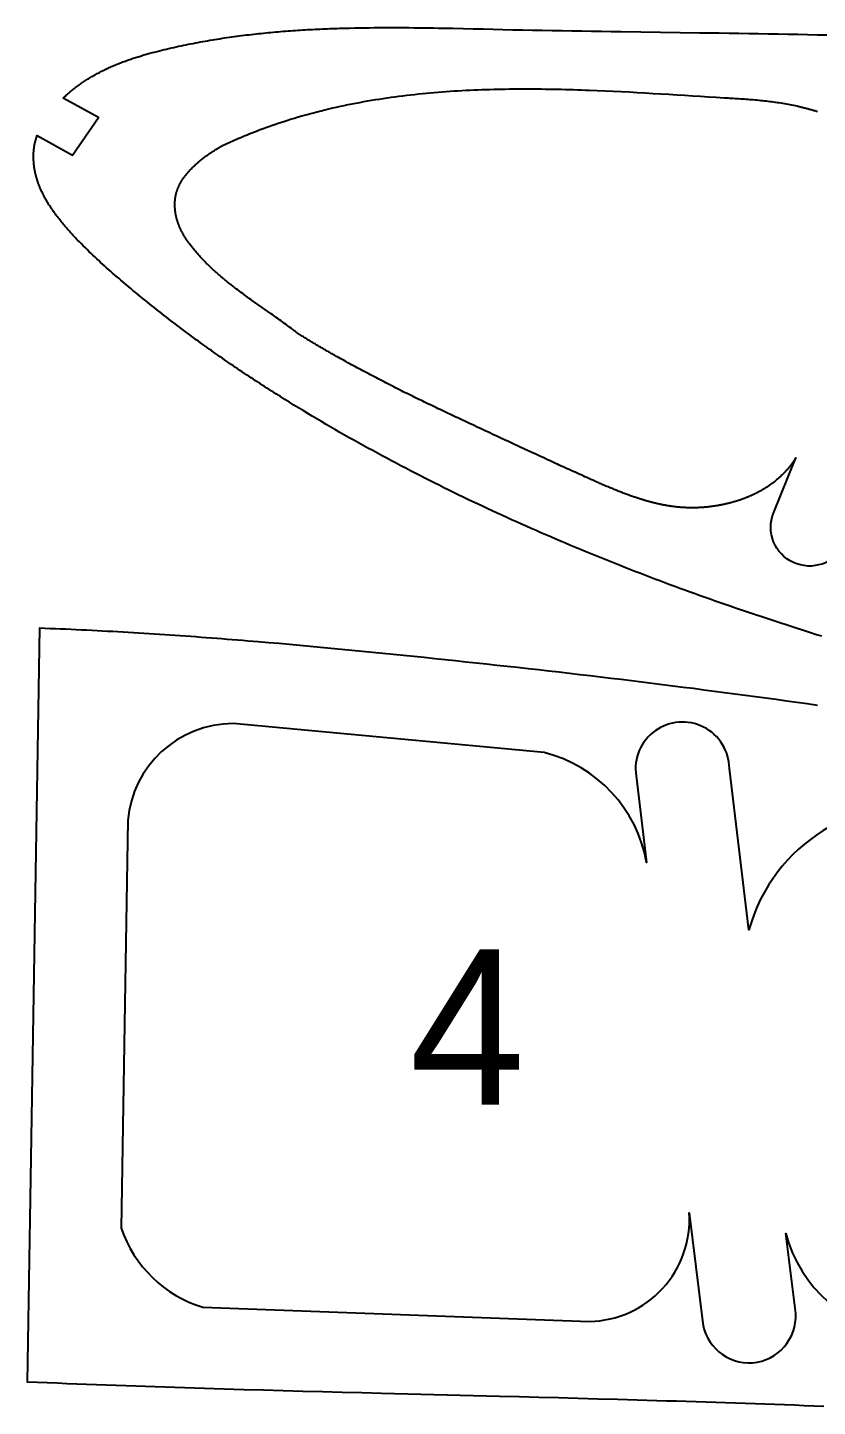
# Model space of a CAD drawing. Header units: millimetres. Extents: x 106 to 1096, y 85 to 181.
# Drawn here: x 438.4 to 489.2, y 89.5 to 178.2 of the extents above; entities that cross this region are included whole.
import ezdxf

# ---------------------------------------------------------------- set-up
doc = ezdxf.new("R2010")
doc.units = ezdxf.units.MM
doc.styles.add('样式_4', font='txt', dxfattribs={"height": 10})

msp = doc.modelspace()

# ---------------------------------------------------------------- linework, layer by layer
at = {"color": 40, "linetype": 'Continuous', "lineweight": 25, "true_color": 0xffa600}
for points in [[(489.482, 139.029), (489.154, 139.131), (488.826, 139.234), (488.498, 139.337), (488.17, 139.441), (487.842, 139.545), (487.515, 139.65), (487.188, 139.756), (486.86, 139.862), (486.534, 139.969), (486.207, 140.076), (485.88, 140.184), (485.554, 140.292), (485.228, 140.401), (484.902, 140.511), (484.576, 140.621), (484.251, 140.731), (483.926, 140.843), (483.6, 140.955), (483.276, 141.067), (482.951, 141.18), (482.626, 141.294), (482.302, 141.408), (481.978, 141.523), (481.654, 141.639), (481.331, 141.755), (481.008, 141.872), (480.684, 141.99), (480.362, 142.108), (480.039, 142.227), (479.717, 142.346), (479.394, 142.466), (479.072, 142.587), (478.751, 142.708), (478.429, 142.83), (478.108, 142.953), (477.787, 143.077), (477.466, 143.201), (477.146, 143.325), (476.826, 143.451), (476.506, 143.577), (476.186, 143.703), (475.866, 143.831), (475.547, 143.959), (475.228, 144.087), (474.909, 144.217), (474.591, 144.347), (474.273, 144.477), (473.955, 144.609), (473.637, 144.741), (473.32, 144.874), (473.003, 145.007), (472.686, 145.141), (472.369, 145.276), (472.053, 145.412), (471.737, 145.548), (471.421, 145.685), (471.106, 145.823), (470.791, 145.962), (470.476, 146.101), (470.162, 146.241), (469.848, 146.381), (469.534, 146.523), (469.22, 146.665), (468.907, 146.808), (468.594, 146.951), (468.282, 147.096), (467.97, 147.241), (467.658, 147.387), (467.347, 147.533), (467.036, 147.681), (466.725, 147.829), (466.415, 147.978), (466.105, 148.128), (465.795, 148.278), (465.486, 148.43), (465.177, 148.582), (464.869, 148.735), (464.561, 148.889), (464.254, 149.043), (463.947, 149.198), (463.64, 149.355), (463.334, 149.511), (463.028, 149.669), (462.722, 149.828), (462.417, 149.987), (462.113, 150.148), (461.809, 150.309), (461.505, 150.471), (461.202, 150.633), (460.899, 150.797), (460.597, 150.962), (460.295, 151.127), (459.994, 151.293), (459.693, 151.46), (459.393, 151.628), (459.093, 151.797), (458.794, 151.967), (458.495, 152.137), (458.197, 152.309), (457.899, 152.481), (457.602, 152.654), (457.305, 152.828), (457.009, 153.003), (456.713, 153.179), (456.418, 153.356), (456.124, 153.534), (455.83, 153.712), (455.536, 153.892), (455.243, 154.072), (454.951, 154.254), (454.659, 154.436), (454.368, 154.619), (454.223, 154.712), (454.078, 154.804), (453.933, 154.896), (453.788, 154.989), (453.643, 155.082), (453.499, 155.175), (453.355, 155.269), (453.21, 155.363), (453.066, 155.457), (452.923, 155.551), (452.779, 155.646), (452.636, 155.741), (452.492, 155.836), (452.349, 155.931), (452.206, 156.027), (452.063, 156.122), (451.921, 156.219), (451.778, 156.315), (451.636, 156.412), (451.494, 156.508), (451.352, 156.606), (451.211, 156.703), (451.069, 156.801), (450.928, 156.899), (450.787, 156.997), (450.646, 157.096), (450.505, 157.195), (450.365, 157.294), (450.225, 157.393), (450.084, 157.493), (449.945, 157.593), (449.805, 157.693), (449.665, 157.793), (449.526, 157.894), (449.387, 157.995), (449.248, 158.097), (449.11, 158.198), (448.971, 158.3), (448.833, 158.402), (448.695, 158.505), (448.557, 158.608), (448.42, 158.711), (448.282, 158.814), (448.145, 158.918), (448.008, 159.022), (447.872, 159.126), (447.735, 159.231), (447.599, 159.335), (447.463, 159.44), (447.327, 159.546), (447.191, 159.651), (447.056, 159.757), (446.92, 159.863), (446.785, 159.97), (446.65, 160.076), (446.516, 160.183), (446.381, 160.291), (446.247, 160.398), (446.113, 160.506), (445.979, 160.614), (445.846, 160.722), (445.712, 160.831), (445.579, 160.94), (445.446, 161.049), (445.313, 161.158), (445.181, 161.268), (445.049, 161.377), (444.916, 161.488), (444.785, 161.598), (444.653, 161.709), (444.522, 161.82), (444.391, 161.931), (444.26, 162.043), (444.129, 162.155), (443.999, 162.268), (443.87, 162.381), (443.74, 162.494), (443.612, 162.608), (443.483, 162.722), (443.355, 162.837), (443.227, 162.952), (443.1, 163.068), (442.974, 163.184), (442.848, 163.301), (442.722, 163.419), (442.597, 163.537), (442.472, 163.655), (442.348, 163.774), (442.225, 163.894), (442.102, 164.015), (441.98, 164.136), (441.859, 164.258), (441.738, 164.38), (441.618, 164.503), (441.558, 164.565), (441.499, 164.627), (441.439, 164.69), (441.38, 164.752), (441.322, 164.815), (441.263, 164.878), (441.205, 164.942), (441.147, 165.005), (441.09, 165.069), (441.032, 165.133), (440.975, 165.198), (440.919, 165.262), (440.862, 165.327), (440.806, 165.393), (440.751, 165.458), (440.696, 165.524), (440.641, 165.591), (440.586, 165.657), (440.532, 165.724), (440.478, 165.791), (440.425, 165.859), (440.372, 165.927), (440.32, 165.995), (440.268, 166.064), (440.216, 166.133), (440.165, 166.203), (440.115, 166.273), (440.065, 166.343), (440.015, 166.414), (439.966, 166.485), (439.918, 166.556), (439.87, 166.628), (439.823, 166.701), (439.777, 166.773), (439.731, 166.847), (439.686, 166.92), (439.642, 166.994), (439.599, 167.069), (439.556, 167.144), (439.515, 167.219), (439.474, 167.295), (439.434, 167.372), (439.395, 167.449), (439.357, 167.526), (439.32, 167.604), (439.283, 167.682), (439.248, 167.761), (439.231, 167.801), (439.214, 167.841), (439.198, 167.88), (439.181, 167.92), (439.165, 167.961), (439.15, 168.001), (439.134, 168.041), (439.119, 168.082), (439.104, 168.122), (439.089, 168.163), (439.075, 168.204), (439.061, 168.245), (439.047, 168.286), (439.034, 168.328), (439.021, 168.369), (439.008, 168.411), (438.996, 168.452), (438.983, 168.494), (438.972, 168.536), (438.96, 168.578), (438.949, 168.62), (438.938, 168.662), (438.928, 168.705), (438.917, 168.747), (438.908, 168.79), (438.898, 168.832), (438.889, 168.875), (438.88, 168.918), (438.872, 168.961), (438.864, 169.004), (438.856, 169.047), (438.849, 169.09), (438.842, 169.133), (438.835, 169.176), (438.829, 169.219), (438.823, 169.263), (438.818, 169.306), (438.813, 169.349), (438.808, 169.392), (438.804, 169.436), (438.8, 169.479), (438.797, 169.523), (438.794, 169.566), (438.791, 169.609), (438.789, 169.653), (438.787, 169.696), (438.785, 169.739), (438.784, 169.783), (438.784, 169.826), (438.784, 169.869), (438.784, 169.913), (438.784, 169.956), (438.786, 169.999), (438.787, 170.042), (438.789, 170.085), (438.792, 170.129), (438.794, 170.172), (438.798, 170.214), (438.802, 170.257), (438.806, 170.3), (438.81, 170.343), (438.816, 170.386), (438.821, 170.428), (438.827, 170.471), (438.834, 170.513), (438.841, 170.555), (438.848, 170.597), (438.856, 170.639), (438.865, 170.681), (438.874, 170.723), (438.883, 170.765), (438.893, 170.807), (438.903, 170.848), (438.914, 170.89), (438.925, 170.931), (438.937, 170.972), (438.949, 171.013), (438.961, 171.054), (438.974, 171.095), (438.988, 171.136), (439.002, 171.176), (439.016, 171.217), (441.287, 169.965), (442.962, 172.374), (440.692, 173.624), (440.751, 173.68), (440.81, 173.735), (440.869, 173.789), (440.929, 173.843), (440.989, 173.896), (441.05, 173.948), (441.111, 174), (441.172, 174.052), (441.234, 174.103), (441.296, 174.153), (441.358, 174.203), (441.421, 174.252), (441.484, 174.3), (441.547, 174.349), (441.611, 174.396), (441.675, 174.443), (441.739, 174.49), (441.804, 174.536), (441.869, 174.581), (441.934, 174.626), (442, 174.67), (442.066, 174.714), (442.132, 174.758), (442.198, 174.8), (442.265, 174.843), (442.332, 174.885), (442.4, 174.926), (442.467, 174.967), (442.535, 175.007), (442.603, 175.047), (442.672, 175.086), (442.741, 175.125), (442.81, 175.164), (442.879, 175.201), (442.948, 175.239), (443.018, 175.276), (443.088, 175.312), (443.158, 175.348), (443.228, 175.384), (443.299, 175.419), (443.37, 175.454), (443.441, 175.488), (443.512, 175.522), (443.584, 175.555), (443.656, 175.588), (443.727, 175.62), (443.8, 175.652), (443.872, 175.684), (443.944, 175.715), (444.017, 175.746), (444.09, 175.776), (444.163, 175.806), (444.236, 175.836), (444.309, 175.865), (444.383, 175.894), (444.457, 175.922), (444.531, 175.95), (444.605, 175.978), (444.679, 176.005), (444.753, 176.032), (444.828, 176.059), (444.902, 176.085), (444.977, 176.111), (445.052, 176.137), (445.127, 176.162), (445.202, 176.187), (445.277, 176.211), (445.353, 176.236), (445.428, 176.26), (445.504, 176.284), (445.579, 176.307), (445.655, 176.33), (445.731, 176.353), (445.807, 176.376), (445.883, 176.398), (445.96, 176.42), (446.112, 176.464), (446.265, 176.506), (446.419, 176.548), (446.572, 176.588), (446.726, 176.628), (446.88, 176.667), (447.034, 176.705), (447.188, 176.743), (447.342, 176.78), (447.497, 176.816), (447.651, 176.852), (447.806, 176.887), (447.961, 176.922), (448.115, 176.956), (448.27, 176.989), (448.425, 177.022), (448.58, 177.054), (448.735, 177.086), (448.89, 177.117), (449.046, 177.147), (449.201, 177.177), (449.356, 177.206), (449.512, 177.235), (449.667, 177.264), (449.823, 177.291), (449.979, 177.318), (450.134, 177.345), (450.29, 177.371), (450.446, 177.397), (450.602, 177.422), (450.758, 177.446), (450.914, 177.47), (451.07, 177.494), (451.227, 177.517), (451.383, 177.539), (451.539, 177.561), (451.696, 177.583), (451.852, 177.604), (452.009, 177.625), (452.165, 177.645), (452.322, 177.664), (452.479, 177.684), (452.636, 177.702), (452.793, 177.721), (452.95, 177.738), (453.106, 177.756), (453.264, 177.773), (453.421, 177.789), (453.578, 177.805), (453.735, 177.821), (453.892, 177.836), (454.05, 177.851), (454.207, 177.865), (454.364, 177.879), (454.522, 177.893), (454.679, 177.906), (454.837, 177.919), (454.994, 177.931), (455.152, 177.943), (455.31, 177.955), (455.468, 177.966), (455.625, 177.977), (455.783, 177.987), (455.941, 177.997), (456.099, 178.007), (456.257, 178.017), (456.415, 178.026), (456.573, 178.034), (456.731, 178.043), (456.889, 178.051), (457.048, 178.059), (457.206, 178.066), (457.364, 178.073), (457.522, 178.08), (457.681, 178.086), (457.839, 178.092), (457.997, 178.098), (458.156, 178.104), (458.314, 178.109), (458.473, 178.114), (458.631, 178.119), (458.79, 178.123), (458.948, 178.127), (459.107, 178.131), (459.424, 178.138), (459.742, 178.144), (460.059, 178.149), (460.377, 178.153), (460.695, 178.156), (461.012, 178.158), (461.33, 178.16), (461.648, 178.16), (461.966, 178.16), (462.284, 178.159), (462.602, 178.158), (462.921, 178.155), (463.239, 178.153), (463.557, 178.149), (463.875, 178.145), (464.194, 178.141), (464.512, 178.136), (464.83, 178.131), (465.149, 178.125), (465.467, 178.119), (465.785, 178.112), (466.422, 178.099), (467.058, 178.085), (467.695, 178.07), (468.967, 178.04), (469.602, 178.025), (470.238, 178.011), (470.872, 177.998), (471.507, 177.985), (472.141, 177.974), (472.775, 177.962), (473.409, 177.951), (474.043, 177.941), (474.676, 177.931), (475.309, 177.921), (475.942, 177.911), (476.574, 177.902), (477.839, 177.884), (479.103, 177.867), (480.366, 177.85), (481.629, 177.832), (482.891, 177.814), (483.523, 177.804), (484.154, 177.795), (484.785, 177.784), (485.416, 177.774), (486.047, 177.763), (486.679, 177.751), (487.31, 177.739), (487.941, 177.726), (488.573, 177.713), (489.204, 177.699), (489.835, 177.684)], [(489.617, 89.52), (488.985, 89.544), (488.353, 89.568), (487.72, 89.592), (487.088, 89.616), (486.456, 89.639), (485.824, 89.661), (485.192, 89.684), (484.559, 89.705), (483.927, 89.727), (483.295, 89.748), (482.663, 89.769), (482.031, 89.789), (481.398, 89.809), (480.766, 89.829), (480.134, 89.848), (479.501, 89.868), (478.869, 89.886), (477.604, 89.923), (476.34, 89.959), (475.075, 89.995), (473.81, 90.029), (472.546, 90.063), (471.281, 90.096), (470.016, 90.128), (468.751, 90.161), (466.221, 90.224), (463.692, 90.288), (461.162, 90.352), (459.897, 90.384), (458.632, 90.417), (457.368, 90.451), (456.103, 90.485), (454.838, 90.52), (453.573, 90.555), (452.309, 90.592), (451.676, 90.611), (451.044, 90.629), (450.412, 90.649), (449.78, 90.668), (449.147, 90.688), (448.515, 90.708), (447.883, 90.729), (447.25, 90.75), (446.618, 90.771), (445.986, 90.792), (445.354, 90.814), (444.721, 90.837), (444.089, 90.859), (443.457, 90.883), (442.825, 90.906), (442.193, 90.93), (441.561, 90.955), (440.929, 90.98), (440.296, 91.005), (439.664, 91.031), (439.032, 91.058), (438.4, 91.085), (439.186, 139.564), (439.521, 139.552), (439.856, 139.539), (440.191, 139.526), (440.526, 139.512), (440.862, 139.498), (441.197, 139.483), (441.532, 139.468), (441.866, 139.453), (442.201, 139.437), (442.536, 139.42), (442.871, 139.403), (443.206, 139.386), (443.541, 139.368), (443.876, 139.35), (444.21, 139.332), (444.545, 139.313), (444.88, 139.293), (445.214, 139.274), (445.549, 139.253), (445.884, 139.233), (446.218, 139.212), (446.553, 139.19), (446.887, 139.169), (447.222, 139.147), (447.556, 139.124), (447.891, 139.101), (448.225, 139.078), (448.56, 139.055), (448.894, 139.031), (449.229, 139.007), (449.563, 138.982), (449.897, 138.957), (450.232, 138.932), (450.566, 138.906), (450.9, 138.88), (451.234, 138.854), (451.568, 138.828), (451.903, 138.801), (452.237, 138.774), (452.571, 138.747), (452.905, 138.719), (453.239, 138.691), (453.907, 138.634), (454.575, 138.576), (455.243, 138.518), (455.911, 138.458), (456.579, 138.397), (457.247, 138.335), (457.914, 138.273), (458.582, 138.209), (459.249, 138.145), (459.917, 138.08), (460.584, 138.014), (461.252, 137.948), (461.919, 137.881), (462.586, 137.813), (463.253, 137.745), (463.92, 137.676), (464.587, 137.607), (465.254, 137.537), (465.921, 137.467), (466.588, 137.396), (467.255, 137.325), (467.921, 137.253), (468.588, 137.181), (469.255, 137.108), (469.921, 137.034), (470.588, 136.96), (471.254, 136.885), (471.92, 136.809), (472.586, 136.733), (473.253, 136.657), (473.919, 136.579), (474.585, 136.501), (475.25, 136.423), (475.916, 136.343), (476.582, 136.263), (477.248, 136.182), (477.913, 136.101), (478.579, 136.019), (479.244, 135.936), (479.909, 135.852), (480.574, 135.768), (481.24, 135.683), (481.905, 135.597), (482.57, 135.51), (483.234, 135.423), (483.899, 135.335), (484.564, 135.246), (485.228, 135.157), (485.893, 135.067), (486.557, 134.976), (487.221, 134.885), (487.886, 134.792), (488.55, 134.7), (489.214, 134.606)]]:
    msp.add_lwpolyline(points, dxfattribs=at)
for points in [[(490.907, 144.868, -0.94277), (486.374, 146.951), (487.808, 150.493), (487.788, 150.462), (487.768, 150.431), (487.748, 150.4), (487.728, 150.37), (487.708, 150.339), (487.687, 150.309), (487.667, 150.279), (487.646, 150.249), (487.625, 150.219), (487.604, 150.19), (487.583, 150.16), (487.562, 150.131), (487.54, 150.102), (487.519, 150.073), (487.497, 150.044), (487.475, 150.016), (487.453, 149.987), (487.431, 149.959), (487.409, 149.931), (487.386, 149.903), (487.364, 149.875), (487.341, 149.848), (487.318, 149.821), (487.295, 149.793), (487.272, 149.766), (487.249, 149.739), (487.225, 149.713), (487.202, 149.686), (487.178, 149.66), (487.154, 149.634), (487.13, 149.608), (487.106, 149.582), (487.082, 149.556), (487.058, 149.531), (487.033, 149.505), (487.009, 149.48), (486.984, 149.455), (486.959, 149.43), (486.934, 149.406), (486.909, 149.381), (486.884, 149.357), (486.859, 149.333), (486.833, 149.309), (486.808, 149.285), (486.782, 149.261), (486.756, 149.237), (486.731, 149.214), (486.705, 149.191), (486.678, 149.168), (486.652, 149.145), (486.626, 149.122), (486.599, 149.1), (486.573, 149.077), (486.546, 149.055), (486.519, 149.033), (486.492, 149.011), (486.465, 148.989), (486.438, 148.967), (486.411, 148.946), (486.383, 148.925), (486.356, 148.903), (486.328, 148.882), (486.301, 148.861), (486.273, 148.841), (486.245, 148.82), (486.217, 148.8), (486.189, 148.78), (486.161, 148.76), (486.132, 148.74), (486.104, 148.72), (486.076, 148.7), (486.047, 148.681), (486.018, 148.661), (485.99, 148.642), (485.961, 148.623), (485.932, 148.604), (485.903, 148.586), (485.873, 148.567), (485.844, 148.549), (485.815, 148.53), (485.785, 148.512), (485.756, 148.494), (485.726, 148.476), (485.697, 148.459), (485.667, 148.441), (485.637, 148.424), (485.607, 148.407), (485.577, 148.389), (485.547, 148.372), (485.517, 148.356), (485.486, 148.339), (485.456, 148.323), (485.425, 148.306), (485.395, 148.29), (485.364, 148.274), (485.334, 148.258), (485.303, 148.242), (485.272, 148.226), (485.241, 148.211), (485.21, 148.196), (485.179, 148.18), (485.148, 148.165), (485.117, 148.15), (485.085, 148.135), (485.054, 148.121), (485.022, 148.106), (484.991, 148.092), (484.959, 148.078), (484.928, 148.064), (484.896, 148.05), (484.864, 148.036), (484.832, 148.022), (484.8, 148.008), (484.768, 147.995), (484.736, 147.982), (484.704, 147.969), (484.672, 147.956), (484.64, 147.943), (484.607, 147.93), (484.575, 147.917), (484.543, 147.905), (484.51, 147.892), (484.478, 147.88), (484.445, 147.868), (484.412, 147.856), (484.38, 147.844), (484.347, 147.833), (484.314, 147.821), (484.281, 147.81), (484.248, 147.798), (484.216, 147.787), (484.182, 147.776), (484.149, 147.765), (484.116, 147.755), (484.083, 147.744), (484.05, 147.733), (484.017, 147.723), (483.983, 147.713), (483.95, 147.703), (483.917, 147.693), (483.883, 147.683), (483.85, 147.673), (483.816, 147.663), (483.783, 147.654), (483.749, 147.644), (483.715, 147.635), (483.682, 147.626), (483.648, 147.617), (483.614, 147.608), (483.581, 147.599), (483.547, 147.591), (483.513, 147.582), (483.479, 147.574), (483.445, 147.566), (483.411, 147.557), (483.377, 147.549), (483.343, 147.541), (483.309, 147.534), (483.275, 147.526), (483.241, 147.518), (483.207, 147.511), (483.173, 147.504), (483.139, 147.497), (483.104, 147.489), (483.07, 147.482), (483.036, 147.476), (483.002, 147.469), (482.967, 147.462), (482.933, 147.456), (482.899, 147.449), (482.864, 147.443), (482.83, 147.437), (482.795, 147.431), (482.761, 147.425), (482.727, 147.419), (482.692, 147.414), (482.658, 147.408), (482.623, 147.403), (482.589, 147.398), (482.554, 147.393), (482.52, 147.387), (482.485, 147.383), (482.45, 147.378), (482.416, 147.373), (482.381, 147.369), (482.347, 147.364), (482.312, 147.36), (482.277, 147.356), (482.243, 147.352), (482.208, 147.348), (482.173, 147.344), (482.139, 147.34), (482.104, 147.337), (482.069, 147.333), (482.035, 147.33), (482, 147.327), (481.965, 147.324), (481.93, 147.321), (481.896, 147.318), (481.861, 147.315), (481.826, 147.313), (481.791, 147.31), (481.757, 147.308), (481.722, 147.306), (481.687, 147.304), (481.652, 147.302), (481.618, 147.3), (481.583, 147.298), (481.548, 147.297), (481.513, 147.295), (481.479, 147.294), (481.444, 147.293), (481.409, 147.292), (481.374, 147.291), (481.34, 147.29), (481.305, 147.289), (481.27, 147.289), (481.235, 147.288), (481.201, 147.288), (481.166, 147.288), (481.131, 147.288), (481.097, 147.288), (481.062, 147.288), (481.027, 147.289), (480.993, 147.289), (480.958, 147.29), (480.923, 147.29), (480.889, 147.291), (480.854, 147.292), (480.819, 147.293), (480.785, 147.295), (480.75, 147.296), (480.715, 147.298), (480.681, 147.299), (480.646, 147.301), (480.612, 147.303), (480.577, 147.305), (480.543, 147.307), (480.508, 147.309), (480.474, 147.312), (480.439, 147.314), (480.405, 147.317), (480.37, 147.32), (480.336, 147.323), (480.302, 147.326), (480.267, 147.329), (480.233, 147.332), (480.199, 147.336), (480.164, 147.339), (480.13, 147.343), (480.096, 147.347), (480.061, 147.351), (480.027, 147.355), (479.993, 147.359), (479.959, 147.363), (479.924, 147.368), (479.89, 147.372), (479.856, 147.377), (479.822, 147.382), (479.788, 147.387), (479.754, 147.392), (479.72, 147.397), (479.685, 147.402), (479.651, 147.407), (479.617, 147.413), (479.583, 147.419), (479.549, 147.424), (479.515, 147.43), (479.481, 147.436), (479.447, 147.442), (479.413, 147.448), (479.379, 147.454), (479.345, 147.461), (479.312, 147.467), (479.278, 147.474), (479.244, 147.48), (479.21, 147.487), (479.176, 147.494), (479.142, 147.501), (479.108, 147.508), (479.075, 147.515), (479.041, 147.522), (479.007, 147.53), (478.973, 147.537), (478.94, 147.545), (478.906, 147.553), (478.872, 147.56), (478.838, 147.568), (478.805, 147.576), (478.771, 147.584), (478.737, 147.592), (478.704, 147.601), (478.67, 147.609), (478.637, 147.617), (478.603, 147.626), (478.569, 147.635), (478.536, 147.643), (478.502, 147.652), (478.469, 147.661), (478.435, 147.67), (478.402, 147.679), (478.368, 147.688), (478.335, 147.697), (478.301, 147.707), (478.268, 147.716), (478.234, 147.725), (478.201, 147.735), (478.168, 147.745), (478.134, 147.754), (478.101, 147.764), (478.068, 147.774), (478.034, 147.784), (478.001, 147.794), (477.968, 147.804), (477.934, 147.814), (477.901, 147.825), (477.868, 147.835), (477.834, 147.845), (477.801, 147.856), (477.768, 147.866), (477.735, 147.877), (477.702, 147.888), (477.668, 147.899), (477.635, 147.909), (477.602, 147.92), (477.569, 147.931), (477.536, 147.942), (477.503, 147.954), (477.47, 147.965), (477.436, 147.976), (477.37, 147.999), (477.304, 148.022), (477.238, 148.045), (477.172, 148.068), (477.106, 148.092), (477.04, 148.116), (476.975, 148.14), (476.909, 148.165), (476.843, 148.189), (476.778, 148.214), (476.712, 148.239), (476.646, 148.264), (476.581, 148.29), (476.515, 148.315), (476.45, 148.341), (476.385, 148.367), (476.319, 148.393), (476.254, 148.419), (476.189, 148.446), (476.124, 148.472), (476.059, 148.499), (475.993, 148.526), (475.928, 148.553), (475.863, 148.58), (475.799, 148.607), (475.734, 148.635), (475.669, 148.662), (475.604, 148.69), (475.539, 148.718), (475.475, 148.745), (475.41, 148.773), (475.345, 148.801), (475.281, 148.829), (475.216, 148.857), (475.152, 148.886), (475.087, 148.914), (475.023, 148.942), (474.894, 148.999), (474.766, 149.056), (474.637, 149.113), (474.509, 149.17), (474.381, 149.227), (474.253, 149.284), (474.126, 149.341), (473.998, 149.399), (473.871, 149.456), (473.743, 149.513), (473.616, 149.571), (473.489, 149.628), (473.362, 149.686), (473.235, 149.743), (473.109, 149.801), (472.982, 149.859), (472.856, 149.916), (472.729, 149.974), (472.603, 150.032), (472.477, 150.09), (472.351, 150.147), (472.225, 150.205), (472.099, 150.263), (471.973, 150.321), (471.847, 150.379), (471.596, 150.495), (471.344, 150.611), (471.093, 150.727), (470.843, 150.844), (470.592, 150.96), (470.09, 151.193), (469.589, 151.426), (469.338, 151.542), (469.087, 151.659), (468.836, 151.775), (468.585, 151.892), (468.334, 152.008), (468.083, 152.125), (467.832, 152.242), (467.58, 152.359), (467.329, 152.476), (467.078, 152.593), (466.826, 152.71), (466.575, 152.828), (466.324, 152.945), (466.072, 153.063), (465.947, 153.123), (465.821, 153.182), (465.696, 153.241), (465.57, 153.3), (465.445, 153.36), (465.319, 153.419), (465.194, 153.479), (465.068, 153.538), (464.943, 153.598), (464.817, 153.658), (464.692, 153.718), (464.567, 153.778), (464.442, 153.838), (464.316, 153.898), (464.191, 153.958), (464.066, 154.018), (463.941, 154.079), (463.816, 154.14), (463.691, 154.2), (463.566, 154.261), (463.441, 154.322), (463.316, 154.383), (463.192, 154.444), (463.067, 154.506), (462.942, 154.567), (462.818, 154.629), (462.693, 154.69), (462.569, 154.752), (462.444, 154.814), (462.32, 154.876), (462.196, 154.939), (462.072, 155.001), (461.948, 155.063), (461.824, 155.126), (461.7, 155.189), (461.576, 155.252), (461.452, 155.315), (461.328, 155.379), (461.205, 155.442), (461.081, 155.506), (460.958, 155.57), (460.835, 155.634), (460.712, 155.698), (460.588, 155.762), (460.465, 155.827), (460.343, 155.891), (460.22, 155.956), (460.097, 156.021), (459.974, 156.087), (459.852, 156.152), (459.73, 156.218), (459.607, 156.284), (459.485, 156.35), (459.363, 156.416), (459.241, 156.483), (459.119, 156.549), (458.998, 156.616), (458.876, 156.683), (458.755, 156.751), (458.634, 156.818), (458.512, 156.886), (458.391, 156.954), (458.271, 157.022), (458.21, 157.056), (458.15, 157.091), (458.089, 157.125), (458.029, 157.159), (457.969, 157.194), (457.909, 157.228), (457.849, 157.263), (457.788, 157.298), (457.728, 157.332), (457.668, 157.367), (457.608, 157.402), (457.548, 157.437), (457.488, 157.472), (457.428, 157.507), (457.368, 157.542), (457.308, 157.577), (457.249, 157.612), (457.189, 157.647), (457.129, 157.682), (457.069, 157.718), (457.01, 157.753), (456.95, 157.789), (456.891, 157.824), (456.831, 157.86), (456.772, 157.896), (456.712, 157.931), (456.653, 157.967), (456.593, 158.003), (456.534, 158.039), (456.475, 158.075), (456.415, 158.111), (456.356, 158.147), (456.297, 158.183), (456.238, 158.22), (456.179, 158.256), (456.12, 158.292), (456.061, 158.329), (456.002, 158.365), (455.943, 158.402), (455.884, 158.439), (455.825, 158.476), (455.766, 158.512), (455.714, 158.553), (455.662, 158.593), (455.61, 158.633), (455.558, 158.673), (455.453, 158.753), (455.348, 158.832), (455.242, 158.911), (455.136, 158.99), (455.03, 159.068), (454.923, 159.146), (454.817, 159.223), (454.71, 159.3), (454.603, 159.377), (454.495, 159.454), (454.388, 159.53), (454.28, 159.606), (454.173, 159.683), (454.065, 159.759), (453.849, 159.91), (453.633, 160.062), (453.417, 160.213), (453.201, 160.365), (453.093, 160.441), (452.986, 160.517), (452.878, 160.594), (452.771, 160.67), (452.664, 160.747), (452.557, 160.824), (452.45, 160.901), (452.344, 160.979), (452.237, 161.057), (452.132, 161.135), (452.026, 161.214), (451.921, 161.293), (451.816, 161.372), (451.763, 161.412), (451.711, 161.452), (451.659, 161.492), (451.607, 161.532), (451.555, 161.573), (451.503, 161.613), (451.452, 161.654), (451.4, 161.695), (451.349, 161.736), (451.297, 161.777), (451.246, 161.818), (451.195, 161.859), (451.144, 161.901), (451.093, 161.943), (451.042, 161.985), (450.992, 162.027), (450.941, 162.069), (450.891, 162.111), (450.841, 162.154), (450.791, 162.196), (450.741, 162.239), (450.691, 162.282), (450.642, 162.326), (450.592, 162.369), (450.543, 162.413), (450.494, 162.457), (450.445, 162.501), (450.396, 162.545), (450.347, 162.59), (450.299, 162.634), (450.251, 162.679), (450.203, 162.724), (450.155, 162.77), (450.107, 162.815), (450.06, 162.861), (450.012, 162.907), (449.965, 162.953), (449.918, 163), (449.871, 163.046), (449.825, 163.093), (449.779, 163.141), (449.732, 163.188), (449.686, 163.236), (449.641, 163.284), (449.595, 163.332), (449.55, 163.381), (449.505, 163.43), (449.46, 163.479), (449.415, 163.528), (449.371, 163.578), (449.327, 163.627), (449.283, 163.678), (449.239, 163.728), (449.196, 163.779), (449.153, 163.83), (449.11, 163.881), (449.067, 163.933), (449.025, 163.985), (448.983, 164.037), (448.942, 164.09), (448.901, 164.143), (448.861, 164.196), (448.821, 164.25), (448.801, 164.277), (448.781, 164.304), (448.762, 164.331), (448.743, 164.358), (448.723, 164.385), (448.704, 164.412), (448.685, 164.44), (448.666, 164.467), (448.648, 164.495), (448.629, 164.523), (448.611, 164.55), (448.593, 164.578), (448.575, 164.606), (448.557, 164.634), (448.539, 164.662), (448.521, 164.69), (448.504, 164.719), (448.487, 164.747), (448.47, 164.776), (448.453, 164.804), (448.436, 164.833), (448.42, 164.862), (448.403, 164.891), (448.387, 164.919), (448.371, 164.949), (448.356, 164.978), (448.34, 165.007), (448.325, 165.036), (448.31, 165.066), (448.295, 165.095), (448.28, 165.125), (448.266, 165.154), (448.251, 165.184), (448.237, 165.214), (448.223, 165.244), (448.21, 165.274), (448.196, 165.305), (448.183, 165.335), (448.17, 165.365), (448.158, 165.396), (448.145, 165.426), (448.133, 165.457), (448.121, 165.488), (448.109, 165.519), (448.098, 165.55), (448.087, 165.581), (448.076, 165.612), (448.065, 165.644), (448.055, 165.675), (448.045, 165.707), (448.035, 165.738), (448.025, 165.77), (448.016, 165.802), (448.007, 165.834), (447.998, 165.866), (447.989, 165.898), (447.981, 165.93), (447.973, 165.963), (447.966, 165.995), (447.958, 166.028), (447.951, 166.061), (447.944, 166.093), (447.938, 166.126), (447.932, 166.159), (447.926, 166.192), (447.92, 166.225), (447.915, 166.258), (447.91, 166.291), (447.906, 166.325), (447.901, 166.358), (447.897, 166.391), (447.894, 166.424), (447.89, 166.458), (447.887, 166.491), (447.885, 166.525), (447.882, 166.558), (447.88, 166.591), (447.878, 166.625), (447.877, 166.658), (447.876, 166.692), (447.875, 166.725), (447.875, 166.758), (447.875, 166.792), (447.875, 166.825), (447.876, 166.858), (447.877, 166.892), (447.878, 166.925), (447.88, 166.958), (447.882, 166.991), (447.885, 167.024), (447.888, 167.057), (447.891, 167.09), (447.894, 167.123), (447.898, 167.156), (447.903, 167.189), (447.907, 167.221), (447.912, 167.254), (447.918, 167.286), (447.924, 167.319), (447.93, 167.351), (447.937, 167.383), (447.944, 167.415), (447.951, 167.447), (447.959, 167.479), (447.967, 167.511), (447.976, 167.542), (447.985, 167.574), (447.994, 167.605), (448.004, 167.636), (448.014, 167.667), (448.024, 167.698), (448.035, 167.729), (448.046, 167.76), (448.058, 167.79), (448.07, 167.821), (448.082, 167.851), (448.095, 167.881), (448.107, 167.911), (448.121, 167.941), (448.134, 167.971), (448.148, 168.001), (448.163, 168.03), (448.177, 168.06), (448.192, 168.089), (448.207, 168.118), (448.223, 168.147), (448.239, 168.176), (448.255, 168.205), (448.271, 168.234), (448.288, 168.262), (448.305, 168.291), (448.323, 168.319), (448.34, 168.347), (448.358, 168.375), (448.376, 168.403), (448.395, 168.431), (448.413, 168.459), (448.432, 168.486), (448.452, 168.514), (448.471, 168.541), (448.491, 168.568), (448.511, 168.595), (448.531, 168.622), (448.551, 168.649), (448.572, 168.676), (448.593, 168.702), (448.614, 168.729), (448.636, 168.755), (448.657, 168.781), (448.679, 168.807), (448.701, 168.833), (448.723, 168.859), (448.746, 168.884), (448.768, 168.91), (448.791, 168.935), (448.814, 168.96), (448.837, 168.986), (448.861, 169.011), (448.884, 169.036), (448.908, 169.06), (448.932, 169.085), (448.956, 169.109), (448.98, 169.134), (449.005, 169.158), (449.029, 169.182), (449.054, 169.206), (449.079, 169.23), (449.104, 169.254), (449.129, 169.277), (449.154, 169.301), (449.18, 169.324), (449.205, 169.347), (449.231, 169.371), (449.257, 169.394), (449.282, 169.416), (449.308, 169.439), (449.334, 169.462), (449.361, 169.484), (449.387, 169.506), (449.413, 169.529), (449.44, 169.551), (449.467, 169.573), (449.52, 169.616), (449.574, 169.659), (449.628, 169.702), (449.682, 169.744), (449.736, 169.785), (449.791, 169.826), (449.846, 169.867), (449.9, 169.907), (449.955, 169.946), (450.01, 169.985), (450.065, 170.023), (450.12, 170.061), (450.175, 170.098), (450.23, 170.135), (450.285, 170.172), (450.339, 170.207), (450.394, 170.243), (450.448, 170.278), (450.502, 170.312), (450.556, 170.346), (450.582, 170.362), (450.609, 170.379), (450.636, 170.395), (450.662, 170.412), (450.688, 170.428), (450.715, 170.444), (450.741, 170.46), (450.767, 170.475), (450.793, 170.491), (450.819, 170.507), (450.845, 170.522), (450.87, 170.537), (450.896, 170.552), (450.921, 170.567), (450.946, 170.582), (450.971, 170.597), (451.09, 170.652), (451.209, 170.706), (451.329, 170.76), (451.448, 170.814), (451.567, 170.867), (451.687, 170.919), (451.806, 170.971), (451.926, 171.022), (452.046, 171.073), (452.165, 171.124), (452.285, 171.174), (452.406, 171.223), (452.526, 171.272), (452.646, 171.32), (452.766, 171.368), (452.887, 171.415), (453.007, 171.462), (453.128, 171.509), (453.249, 171.555), (453.37, 171.6), (453.491, 171.645), (453.612, 171.69), (453.733, 171.734), (453.854, 171.777), (453.975, 171.82), (454.097, 171.863), (454.218, 171.905), (454.34, 171.947), (454.583, 172.029), (454.827, 172.109), (455.071, 172.187), (455.316, 172.264), (455.56, 172.339), (455.806, 172.412), (456.051, 172.483), (456.297, 172.552), (456.543, 172.62), (456.79, 172.686), (457.036, 172.751), (457.283, 172.813), (457.531, 172.875), (457.778, 172.934), (458.026, 172.992), (458.275, 173.048), (458.523, 173.103), (458.772, 173.156), (459.021, 173.208), (459.27, 173.258), (459.52, 173.307), (459.77, 173.354), (460.02, 173.399), (460.27, 173.444), (460.521, 173.486), (460.772, 173.528), (461.023, 173.568), (461.274, 173.606), (461.525, 173.644), (461.777, 173.679), (462.029, 173.714), (462.281, 173.747), (462.534, 173.779), (462.786, 173.81), (463.039, 173.839), (463.292, 173.867), (463.545, 173.894), (463.798, 173.92), (464.052, 173.944), (464.305, 173.968), (464.559, 173.99), (464.813, 174.011), (465.067, 174.031), (465.322, 174.05), (465.576, 174.068), (465.83, 174.084), (466.085, 174.1), (466.34, 174.114), (466.595, 174.128), (466.85, 174.14), (467.105, 174.152), (467.36, 174.163), (467.616, 174.172), (467.871, 174.181), (468.127, 174.189), (468.383, 174.196), (468.638, 174.202), (468.894, 174.207), (469.15, 174.211), (469.406, 174.215), (469.662, 174.217), (469.918, 174.219), (470.174, 174.22), (470.431, 174.22), (470.687, 174.22), (470.943, 174.219), (471.2, 174.217), (471.456, 174.215), (471.712, 174.211), (471.969, 174.207), (472.225, 174.203), (472.482, 174.198), (472.738, 174.192), (472.995, 174.186), (473.251, 174.179), (473.508, 174.171), (473.764, 174.163), (474.021, 174.155), (474.277, 174.146), (474.534, 174.136), (475.046, 174.116), (475.559, 174.094), (476.071, 174.07), (476.583, 174.045), (477.095, 174.019), (477.607, 173.991), (478.118, 173.963), (478.629, 173.933), (479.139, 173.903), (479.649, 173.872), (480.158, 173.841), (480.667, 173.809), (481.175, 173.777), (481.683, 173.745), (482.19, 173.713), (482.696, 173.681), (483.202, 173.65), (483.318, 173.644), (483.434, 173.638), (483.551, 173.631), (483.668, 173.625), (483.785, 173.618), (483.902, 173.611), (484.019, 173.604), (484.136, 173.597), (484.254, 173.589), (484.371, 173.581), (484.489, 173.573), (484.607, 173.565), (484.725, 173.556), (484.842, 173.546), (484.96, 173.537), (485.078, 173.527), (485.196, 173.516), (485.314, 173.506), (485.432, 173.494), (485.55, 173.483), (485.668, 173.47), (485.786, 173.458), (485.904, 173.444), (486.022, 173.431), (486.14, 173.416), (486.257, 173.401), (486.375, 173.386), (486.493, 173.369), (486.61, 173.353), (486.727, 173.335), (486.845, 173.317), (486.962, 173.298), (487.079, 173.279), (487.196, 173.258), (487.312, 173.237), (487.429, 173.215), (487.545, 173.193), (487.661, 173.169), (487.777, 173.145), (487.893, 173.12), (487.951, 173.107), (488.008, 173.094), (488.066, 173.081), (488.124, 173.067), (488.181, 173.054), (488.239, 173.04), (488.296, 173.026), (488.354, 173.011), (488.411, 172.996), (488.468, 172.982), (488.525, 172.966), (488.582, 172.951), (488.639, 172.935), (488.696, 172.92), (488.753, 172.903), (488.81, 172.887), (488.867, 172.87), (488.923, 172.854), (488.98, 172.836), (489.037, 172.819), (489.093, 172.801), (489.149, 172.783), (489.206, 172.765)], [(553.808, 115.55, 0.229799), (541.806, 112.124), (544.187, 117.593, 0.993547), (539.634, 119.659), (536.872, 113.356, 0.363111), (532.423, 121.068), (497.41, 127.995, 0.389983), (484.801, 120.166), (483.539, 130.535, 1.068831), (477.536, 130.067), (478.216, 124.484, 0.295494), (471.628, 131.549), (451.63, 133.413, 0.389724), (444.849, 127.182), (444.424, 100.989, 0.242199), (449.678, 95.891), (474.544, 94.983, 0.428159), (480.959, 101.957), (481.802, 95.028, 0.97632), (487.804, 95.497), (487.179, 100.637, 0.312214), (494.616, 94.184), (505.103, 93.688)]]:
    msp.add_lwpolyline(points, format="xyb", dxfattribs=at)

# ---------------------------------------------------------------- texts
at = {"color": 40, "true_color": 0xffa600, "insert": (442.973, 118.908), "char_height": 10, "width": 33.77936, "attachment_point": 1, "style": '样式_4'}
msp.add_mtext('\\pxt0,2,6;^I4', dxfattribs=at)

doc.saveas('drawing.dxf')
